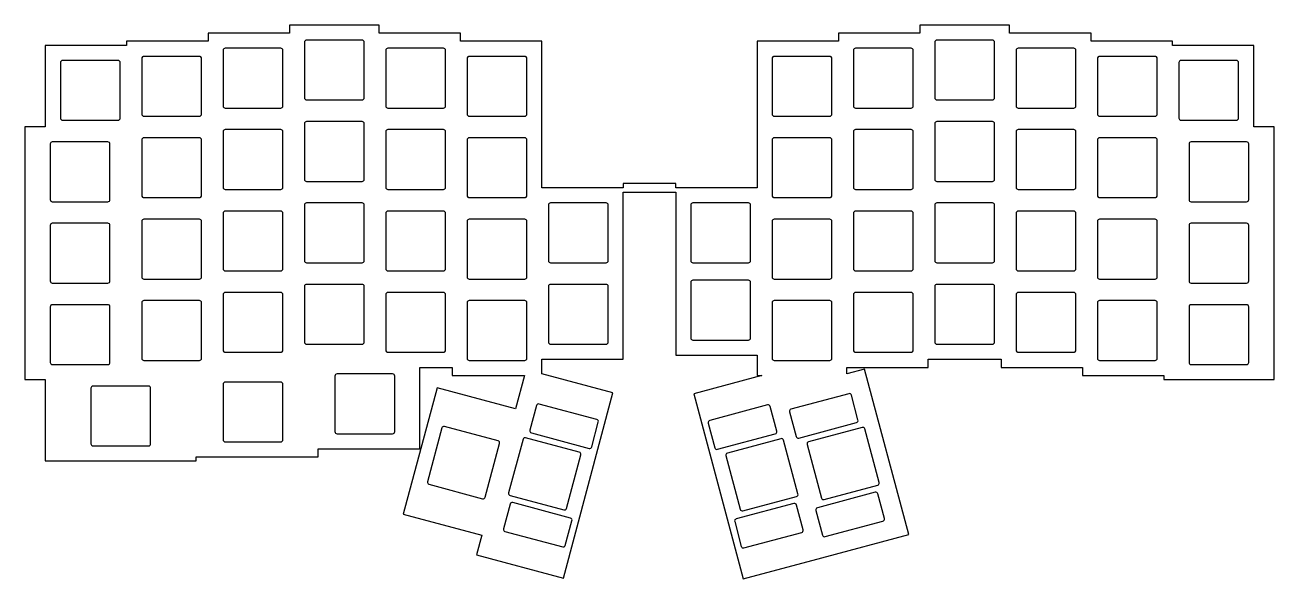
# Model space of a CAD drawing. Header units: metres. Extents: x -192 to 101, y -27 to 103.
import ezdxf

# ---------------------------------------------------------------- set-up
doc = ezdxf.new("R2010")
doc.units = ezdxf.units.M

msp = doc.modelspace()

# ---------------------------------------------------------------- linework, layer by layer
at = {"linetype": 'CONTINUOUS'}
for points in [[(-145.21, 83.67, 0.414214), (-144.71, 83.17), (-131.71, 83.17, 0.414214), (-131.21, 83.67), (-131.21, 96.67, 0.414214), (-131.71, 97.17), (-144.71, 97.17, 0.414214), (-145.21, 96.67)], [(-126.16, 85.57, 0.414214), (-125.66, 85.07), (-112.66, 85.07, 0.414214), (-112.16, 85.57), (-112.16, 98.57, 0.414214), (-112.66, 99.07), (-125.66, 99.07, 0.414214), (-126.16, 98.57)], [(-107.11, 83.67, 0.414214), (-106.61, 83.17), (-93.61, 83.17, 0.414214), (-93.11, 83.67), (-93.11, 96.67, 0.414214), (-93.61, 97.17), (-106.61, 97.17, 0.414214), (-107.11, 96.67)], [(2.42, 83.67, 0.414214), (2.92, 83.17), (15.92, 83.17, 0.414214), (16.42, 83.67), (16.42, 96.67, 0.414214), (15.92, 97.17), (2.92, 97.17, 0.414214), (2.42, 96.67)], [(21.47, 85.57, 0.414214), (21.97, 85.07), (34.97, 85.07, 0.414214), (35.47, 85.57), (35.47, 98.57, 0.414214), (34.97, 99.07), (21.97, 99.07, 0.414214), (21.47, 98.57)], [(40.52, 83.67, 0.414214), (41.02, 83.17), (54.02, 83.17, 0.414214), (54.52, 83.67), (54.52, 96.67, 0.414214), (54.02, 97.17), (41.02, 97.17, 0.414214), (40.52, 96.67)], [(-183.31, 80.81, 0.414214), (-182.81, 80.31), (-169.81, 80.31, 0.414214), (-169.31, 80.81), (-169.31, 93.81, 0.414214), (-169.81, 94.31), (-182.81, 94.31, 0.414214), (-183.31, 93.81)], [(-164.26, 81.76, 0.414214), (-163.76, 81.26), (-150.76, 81.26, 0.414214), (-150.26, 81.76), (-150.26, 94.76, 0.414214), (-150.76, 95.26), (-163.76, 95.26, 0.414214), (-164.26, 94.76)], [(-88.06, 81.76, 0.414214), (-87.56, 81.26), (-74.56, 81.26, 0.414214), (-74.06, 81.76), (-74.06, 94.76, 0.414214), (-74.56, 95.26), (-87.56, 95.26, 0.414214), (-88.06, 94.76)], [(-16.63, 81.76, 0.414214), (-16.13, 81.26), (-3.13, 81.26, 0.414214), (-2.63, 81.76), (-2.63, 94.76, 0.414214), (-3.13, 95.26), (-16.13, 95.26, 0.414214), (-16.63, 94.76)], [(59.57, 81.76, 0.414214), (60.07, 81.26), (73.07, 81.26, 0.414214), (73.57, 81.76), (73.57, 94.76, 0.414214), (73.07, 95.26), (60.07, 95.26, 0.414214), (59.57, 94.76)], [(78.62, 80.81, 0.414214), (79.12, 80.31), (92.12, 80.31, 0.414214), (92.62, 80.81), (92.62, 93.81, 0.414214), (92.12, 94.31), (79.12, 94.31, 0.414214), (78.62, 93.81)], [(-126.16, 66.52, 0.414214), (-125.66, 66.02), (-112.66, 66.02, 0.414214), (-112.16, 66.52), (-112.16, 79.52, 0.414214), (-112.66, 80.02), (-125.66, 80.02, 0.414214), (-126.16, 79.52)], [(21.47, 66.52, 0.414214), (21.97, 66.02), (34.97, 66.02, 0.414214), (35.47, 66.52), (35.47, 79.52, 0.414214), (34.97, 80.02), (21.97, 80.02, 0.414214), (21.47, 79.52)], [(-164.26, 62.71, 0.414214), (-163.76, 62.21), (-150.76, 62.21, 0.414214), (-150.26, 62.71), (-150.26, 75.71, 0.414214), (-150.76, 76.21), (-163.76, 76.21, 0.414214), (-164.26, 75.71)], [(-145.21, 64.62, 0.414214), (-144.71, 64.12), (-131.71, 64.12, 0.414214), (-131.21, 64.62), (-131.21, 77.62, 0.414214), (-131.71, 78.12), (-144.71, 78.12, 0.414214), (-145.21, 77.62)], [(-107.11, 64.62, 0.414214), (-106.61, 64.12), (-93.61, 64.12, 0.414214), (-93.11, 64.62), (-93.11, 77.62, 0.414214), (-93.61, 78.12), (-106.61, 78.12, 0.414214), (-107.11, 77.62)], [(-88.06, 62.71, 0.414214), (-87.56, 62.21), (-74.56, 62.21, 0.414214), (-74.06, 62.71), (-74.06, 75.71, 0.414214), (-74.56, 76.21), (-87.56, 76.21, 0.414214), (-88.06, 75.71)], [(-16.63, 62.71, 0.414214), (-16.13, 62.21), (-3.13, 62.21, 0.414214), (-2.63, 62.71), (-2.63, 75.71, 0.414214), (-3.13, 76.21), (-16.13, 76.21, 0.414214), (-16.63, 75.71)], [(2.42, 64.62, 0.414214), (2.92, 64.12), (15.92, 64.12, 0.414214), (16.42, 64.62), (16.42, 77.62, 0.414214), (15.92, 78.12), (2.92, 78.12, 0.414214), (2.42, 77.62)], [(40.52, 64.62, 0.414214), (41.02, 64.12), (54.02, 64.12, 0.414214), (54.52, 64.62), (54.52, 77.62, 0.414214), (54.02, 78.12), (41.02, 78.12, 0.414214), (40.52, 77.62)], [(59.57, 62.71, 0.414214), (60.07, 62.21), (73.07, 62.21, 0.414214), (73.57, 62.71), (73.57, 75.71, 0.414214), (73.07, 76.21), (60.07, 76.21, 0.414214), (59.57, 75.71)], [(-185.7, 61.76, 0.414214), (-185.2, 61.26), (-172.2, 61.26, 0.414214), (-171.7, 61.76), (-171.7, 74.76, 0.414214), (-172.2, 75.26), (-185.2, 75.26, 0.414214), (-185.7, 74.76)], [(81, 61.76, 0.414214), (81.5, 61.26), (94.5, 61.26, 0.414214), (95, 61.76), (95, 74.76, 0.414214), (94.5, 75.26), (81.5, 75.26, 0.414214), (81, 74.76)], [(-145.21, 45.57, 0.414214), (-144.71, 45.07), (-131.71, 45.07, 0.414214), (-131.21, 45.57), (-131.21, 58.57, 0.414214), (-131.71, 59.07), (-144.71, 59.07, 0.414214), (-145.21, 58.57)], [(-126.16, 47.47, 0.414214), (-125.66, 46.97), (-112.66, 46.97, 0.414214), (-112.16, 47.47), (-112.16, 60.47, 0.414214), (-112.66, 60.97), (-125.66, 60.97, 0.414214), (-126.16, 60.47)], [(-107.11, 45.57, 0.414214), (-106.61, 45.07), (-93.61, 45.07, 0.414214), (-93.11, 45.57), (-93.11, 58.57, 0.414214), (-93.61, 59.07), (-106.61, 59.07, 0.414214), (-107.11, 58.57)], [(-69.01, 47.47, 0.414214), (-68.51, 46.97), (-55.51, 46.97, 0.414214), (-55.01, 47.47), (-55.01, 60.47, 0.414214), (-55.51, 60.97), (-68.51, 60.97, 0.414214), (-69.01, 60.47)], [(-35.68, 47.47, 0.414214), (-35.18, 46.97), (-22.18, 46.97, 0.414214), (-21.68, 47.47), (-21.68, 60.47, 0.414214), (-22.18, 60.97), (-35.18, 60.97, 0.414214), (-35.68, 60.47)], [(2.42, 45.57, 0.414214), (2.92, 45.07), (15.92, 45.07, 0.414214), (16.42, 45.57), (16.42, 58.57, 0.414214), (15.92, 59.07), (2.92, 59.07, 0.414214), (2.42, 58.57)], [(21.47, 47.47, 0.414214), (21.97, 46.97), (34.97, 46.97, 0.414214), (35.47, 47.47), (35.47, 60.47, 0.414214), (34.97, 60.97), (21.97, 60.97, 0.414214), (21.47, 60.47)], [(40.52, 45.57, 0.414214), (41.02, 45.07), (54.02, 45.07, 0.414214), (54.52, 45.57), (54.52, 58.57, 0.414214), (54.02, 59.07), (41.02, 59.07, 0.414214), (40.52, 58.57)], [(-185.7, 42.71, 0.414214), (-185.2, 42.21), (-172.2, 42.21, 0.414214), (-171.7, 42.71), (-171.7, 55.71, 0.414214), (-172.2, 56.21), (-185.2, 56.21, 0.414214), (-185.7, 55.71)], [(-164.26, 43.66, 0.414214), (-163.76, 43.16), (-150.76, 43.16, 0.414214), (-150.26, 43.66), (-150.26, 56.66, 0.414214), (-150.76, 57.16), (-163.76, 57.16, 0.414214), (-164.26, 56.66)], [(-88.06, 43.66, 0.414214), (-87.56, 43.16), (-74.56, 43.16, 0.414214), (-74.06, 43.66), (-74.06, 56.66, 0.414214), (-74.56, 57.16), (-87.56, 57.16, 0.414214), (-88.06, 56.66)], [(-16.63, 43.66, 0.414214), (-16.13, 43.16), (-3.13, 43.16, 0.414214), (-2.63, 43.66), (-2.63, 56.66, 0.414214), (-3.13, 57.16), (-16.13, 57.16, 0.414214), (-16.63, 56.66)], [(59.57, 43.66, 0.414214), (60.07, 43.16), (73.07, 43.16, 0.414214), (73.57, 43.66), (73.57, 56.66, 0.414214), (73.07, 57.16), (60.07, 57.16, 0.414214), (59.57, 56.66)], [(81, 42.71, 0.414214), (81.5, 42.21), (94.5, 42.21, 0.414214), (95, 42.71), (95, 55.71, 0.414214), (94.5, 56.21), (81.5, 56.21, 0.414214), (81, 55.71)], [(-126.16, 28.42, 0.414214), (-125.66, 27.92), (-112.66, 27.92, 0.414214), (-112.16, 28.42), (-112.16, 41.42, 0.414214), (-112.66, 41.92), (-125.66, 41.92, 0.414214), (-126.16, 41.42)], [(-69.01, 28.42, 0.414214), (-68.51, 27.92), (-55.51, 27.92, 0.414214), (-55.01, 28.42), (-55.01, 41.42, 0.414214), (-55.51, 41.92), (-68.51, 41.92, 0.414214), (-69.01, 41.42)], [(-35.68, 29.38, 0.414214), (-35.18, 28.88), (-22.18, 28.88, 0.414214), (-21.68, 29.38), (-21.68, 42.38, 0.414214), (-22.18, 42.88), (-35.18, 42.88, 0.414214), (-35.68, 42.38)], [(21.47, 28.42, 0.414214), (21.97, 27.92), (34.97, 27.92, 0.414214), (35.47, 28.42), (35.47, 41.42, 0.414214), (34.97, 41.92), (21.97, 41.92, 0.414214), (21.47, 41.42)], [(-164.26, 24.61, 0.414214), (-163.76, 24.11), (-150.76, 24.11, 0.414214), (-150.26, 24.61), (-150.26, 37.61, 0.414214), (-150.76, 38.11), (-163.76, 38.11, 0.414214), (-164.26, 37.61)], [(-145.21, 26.52, 0.414214), (-144.71, 26.02), (-131.71, 26.02, 0.414214), (-131.21, 26.52), (-131.21, 39.52, 0.414214), (-131.71, 40.02), (-144.71, 40.02, 0.414214), (-145.21, 39.52)], [(-107.11, 26.52, 0.414214), (-106.61, 26.02), (-93.61, 26.02, 0.414214), (-93.11, 26.52), (-93.11, 39.52, 0.414214), (-93.61, 40.02), (-106.61, 40.02, 0.414214), (-107.11, 39.52)], [(-88.06, 24.61, 0.414214), (-87.56, 24.11), (-74.56, 24.11, 0.414214), (-74.06, 24.61), (-74.06, 37.61, 0.414214), (-74.56, 38.11), (-87.56, 38.11, 0.414214), (-88.06, 37.61)], [(-16.63, 24.61, 0.414214), (-16.13, 24.11), (-3.13, 24.11, 0.414214), (-2.63, 24.61), (-2.63, 37.61, 0.414214), (-3.13, 38.11), (-16.13, 38.11, 0.414214), (-16.63, 37.61)], [(2.42, 26.52, 0.414214), (2.92, 26.02), (15.92, 26.02, 0.414214), (16.42, 26.52), (16.42, 39.52, 0.414214), (15.92, 40.02), (2.92, 40.02, 0.414214), (2.42, 39.52)], [(40.52, 26.52, 0.414214), (41.02, 26.02), (54.02, 26.02, 0.414214), (54.52, 26.52), (54.52, 39.52, 0.414214), (54.02, 40.02), (41.02, 40.02, 0.414214), (40.52, 39.52)], [(59.57, 24.61, 0.414214), (60.07, 24.11), (73.07, 24.11, 0.414214), (73.57, 24.61), (73.57, 37.61, 0.414214), (73.07, 38.11), (60.07, 38.11, 0.414214), (59.57, 37.61)], [(-185.7, 23.66, 0.414214), (-185.2, 23.16), (-172.2, 23.16, 0.414214), (-171.7, 23.66), (-171.7, 36.66, 0.414214), (-172.2, 37.16), (-185.2, 37.16, 0.414214), (-185.7, 36.66)], [(81, 23.66, 0.414214), (81.5, 23.16), (94.5, 23.16, 0.414214), (95, 23.66), (95, 36.66, 0.414214), (94.5, 37.16), (81.5, 37.16, 0.414214), (81, 36.66)], [(-119.02, 7.47, 0.414214), (-118.52, 6.97), (-105.52, 6.97, 0.414214), (-105.02, 7.47), (-105.02, 20.47, 0.414214), (-105.52, 20.97), (-118.52, 20.97, 0.414214), (-119.02, 20.47)], [(-176.17, 4.61, 0.414214), (-175.67, 4.11), (-162.67, 4.11, 0.414214), (-162.17, 4.61), (-162.17, 17.61, 0.414214), (-162.67, 18.11), (-175.67, 18.11, 0.414214), (-176.17, 17.61)], [(-145.21, 5.56, 0.414214), (-144.71, 5.06), (-131.71, 5.06, 0.414214), (-131.21, 5.56), (-131.21, 18.56, 0.414214), (-131.71, 19.06), (-144.71, 19.06, 0.414214), (-145.21, 18.56)], [(-12.21, 12.71, 0.414214), (-12.56, 12.1), (-11.01, 6.3, 0.414214), (-10.39, 5.95), (3.13, 9.57, 0.414214), (3.48, 10.19), (1.93, 15.98, 0.414214), (1.32, 16.34)], [(-59.49, 3.54, 0.414214), (-58.88, 3.89), (-57.33, 9.69, 0.414214), (-57.68, 10.3), (-71.2, 13.92, 0.414214), (-71.81, 13.57), (-73.37, 7.77, 0.414214), (-73.01, 7.16)], [(-31.22, 10.08, 0.414214), (-31.58, 9.47), (-30.02, 3.67, 0.414214), (-29.41, 3.32), (-15.89, 6.94, 0.414214), (-15.53, 7.56), (-17.09, 13.35, 0.414214), (-17.7, 13.71)], [(-84.44, -8.23, 0.414214), (-83.82, -7.87), (-80.46, 4.68, 0.414214), (-80.81, 5.3), (-93.37, 8.66, 0.414214), (-93.98, 8.31), (-97.35, -4.25, 0.414214), (-96.99, -4.86)], [(-65.42, -10.86, 0.414214), (-64.81, -10.5), (-61.44, 2.05, 0.414214), (-61.79, 2.67), (-74.35, 6.03, 0.414214), (-74.96, 5.68), (-78.33, -6.88, 0.414214), (-77.98, -7.49)], [(-8.09, 5.08, 0.414214), (-8.44, 4.47), (-5.08, -8.09, 0.414214), (-4.47, -8.44), (8.09, -5.08, 0.414214), (8.44, -4.47), (5.08, 8.09, 0.414214), (4.47, 8.44)], [(-27.11, 2.45, 0.414214), (-27.46, 1.84), (-24.1, -10.72, 0.414214), (-23.48, -11.07), (-10.93, -7.71, 0.414214), (-10.57, -7.1), (-13.94, 5.46, 0.414214), (-14.55, 5.81)], [(-6.03, -10.35, 0.414214), (-6.38, -10.96), (-4.83, -16.76, 0.414214), (-4.21, -17.11), (9.31, -13.49, 0.414214), (9.66, -12.88), (8.11, -7.08, 0.414214), (7.5, -6.73)], [(-65.67, -19.52, 0.414214), (-65.06, -19.17), (-63.51, -13.38, 0.414214), (-63.86, -12.76), (-77.38, -9.14, 0.414214), (-77.99, -9.49), (-79.55, -15.29, 0.414214), (-79.19, -15.9)], [(-25.04, -12.98, 0.414214), (-25.4, -13.59), (-23.84, -19.39, 0.414214), (-23.23, -19.74), (-9.71, -16.12, 0.414214), (-9.36, -15.51), (-10.91, -9.71, 0.414214), (-11.52, -9.36)]]:
    msp.add_lwpolyline(points, format="xyb", close=True, dxfattribs=at)
at = {"layer": 'OUTLINE'}
msp.add_lwpolyline([(-191.6, 19.64), (-186.84, 19.64), (-186.84, 0.59), (-151.5, 0.59), (-151.5, 1.54), (-122.93, 1.54), (-122.93, 3.44), (-99.11, 3.44), (-99.11, 22.49), (-91.59, 22.49), (-91.59, 20.59), (-74.62, 20.59), (-76.71, 12.78), (-95.11, 17.71), (-103.03, -11.82), (-84.62, -16.75), (-85.86, -21.36), (-65.52, -26.8), (-53.91, 16.53), (-70.54, 20.99), (-70.54, 24.4), (-51.49, 24.4), (-51.49, 63.47), (-39.2, 63.47), (-39.2, 25.35), (-20.15, 25.35), (-20.15, 20.59), (-19.03, 20.59), (-34.99, 16.31), (-23.38, -27.02), (-4.98, -22.09), (15.36, -16.64), (4.98, 22.09), (0.9, 21), (0.9, 22.49), (19.95, 22.49), (19.95, 24.4), (37, 24.4), (37, 22.49), (56.05, 22.49), (56.05, 20.59), (75.1, 20.59), (75.1, 19.64), (100.91, 19.64), (100.91, 78.79), (96.15, 78.79), (96.15, 97.84), (77.1, 97.84), (77.1, 98.79), (58.05, 98.79), (58.05, 100.69), (39, 100.69), (39, 102.6), (17.95, 102.6), (17.95, 100.69), (-1.1, 100.69), (-1.1, 98.79), (-20.15, 98.79), (-20.15, 64.5), (-39.19, 64.5), (-39.19, 65.53), (-51.5, 65.53), (-51.5, 64.5), (-70.54, 64.5), (-70.54, 98.79), (-89.59, 98.79), (-89.59, 100.69), (-108.64, 100.69), (-108.64, 102.6), (-129.69, 102.6), (-129.69, 100.69), (-148.74, 100.69), (-148.74, 98.79), (-167.79, 98.79), (-167.79, 97.84), (-186.84, 97.84), (-186.84, 78.79), (-191.6, 78.79), (-191.6, 19.64), (-191.6, 19.64)], close=True, dxfattribs=at)

doc.saveas('drawing.dxf')
